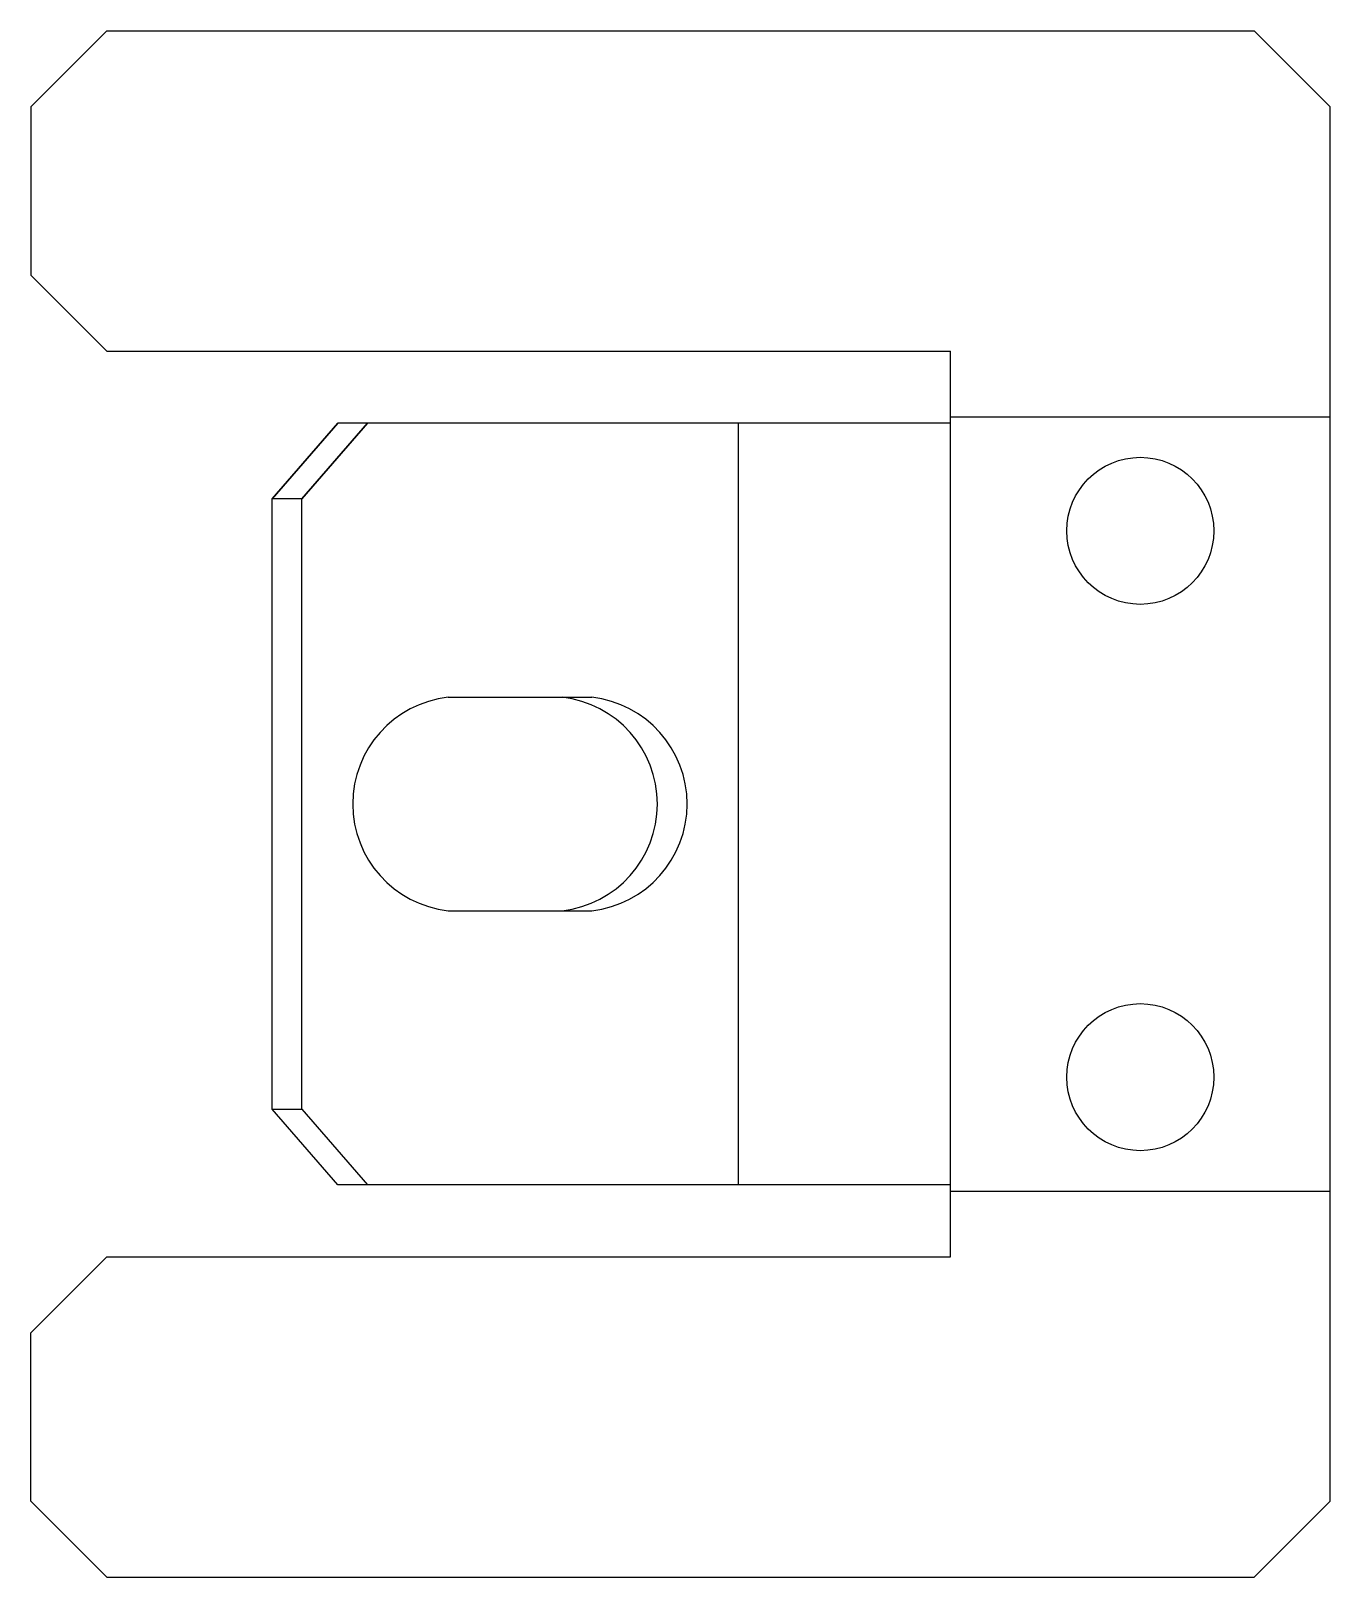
# Model space of a CAD drawing. Header units: inches. Extents: x -7.4 to 8.8, y -1 to 1.
# Drawn here: x 7.133 to 8.844, y -1.018 to 1.018 of the extents above.
import ezdxf

# ---------------------------------------------------------------- set-up
doc = ezdxf.new("R2010")
doc.units = ezdxf.units.IN
doc.header["$LTSCALE"] = 0.5
doc.header["$MEASUREMENT"] = 0
doc.layers.add('Joiner', color=11, linetype='CONTINUOUS', plot=False)

msp = doc.modelspace()

# ---------------------------------------------------------------- linework, layer by layer
at = {"layer": 'Joiner', "linetype": 'Continuous', "transparency": 16777216}
for p, q in [((7.1327, 0.918), (7.2328, 1.018)), ((7.2328, 1.018), (8.7438, 1.018)), ((8.7438, 1.018), (8.8438, 0.918)), ((7.1327, 0.918), (7.1327, 0.6962)), ((8.8438, -0.918), (8.8438, 0.918)), ((7.2328, 0.5962), (7.1327, 0.6962)), ((7.1327, 0.6962), (7.2328, 0.5962)), ((7.2328, 0.5962), (8.3438, 0.5962)), ((7.2328, 0.5962), (8.3438, 0.5962)), ((8.3438, -0.5962), (8.3438, 0.5962)), ((8.3438, 0.5097), (8.8438, 0.5097)), ((7.4503, 0.4017), (7.5369, 0.5017)), ((7.5369, 0.5017), (7.4503, 0.4017)), ((7.5761, 0.5017), (7.4895, 0.4017)), ((7.4895, 0.4017), (7.5761, 0.5017)), ((8.3438, 0.5017), (7.5369, 0.5017)), ((8.0641, 0.5017), (8.0641, -0.5017)), ((7.4503, -0.4017), (7.4503, 0.4017)), ((7.4895, 0.4017), (7.4503, 0.4017)), ((7.4895, -0.4017), (7.4895, 0.4017)), ((7.6821, 0.1406), (7.8716, 0.1406)), ((7.6821, -0.1406), (7.8716, -0.1406)), ((7.4503, -0.4017), (7.4895, -0.4017)), ((7.5369, -0.5017), (7.4503, -0.4017)), ((7.4895, -0.4017), (7.5761, -0.5017)), ((8.3438, -0.5017), (7.5369, -0.5017)), ((8.3438, -0.5097), (8.8438, -0.5097)), ((7.2328, -0.5962), (7.1327, -0.6962)), ((7.1327, -0.6962), (7.2328, -0.5962)), ((7.2328, -0.5962), (8.3438, -0.5962)), ((7.2328, -0.5962), (8.3438, -0.5962)), ((7.1327, -0.918), (7.1327, -0.6962)), ((7.1327, -0.918), (7.2328, -1.018)), ((8.7438, -1.018), (8.8438, -0.918)), ((7.2328, -1.018), (8.7438, -1.018))]:
    msp.add_line(p, q, dxfattribs=at)
for centre in [(8.5938, 0.3597), (8.5938, -0.3597)]:
    msp.add_circle(centre, 0.0968, dxfattribs=at)
for centre, start, end in [((7.6981, 0), 96.501, 263.499), ((7.8163, 0), 276.501, 83.499), ((7.8555, 0), 276.501, 83.499)]:
    msp.add_arc(centre, 0.1415, start, end, dxfattribs=at)

doc.saveas('drawing.dxf')
